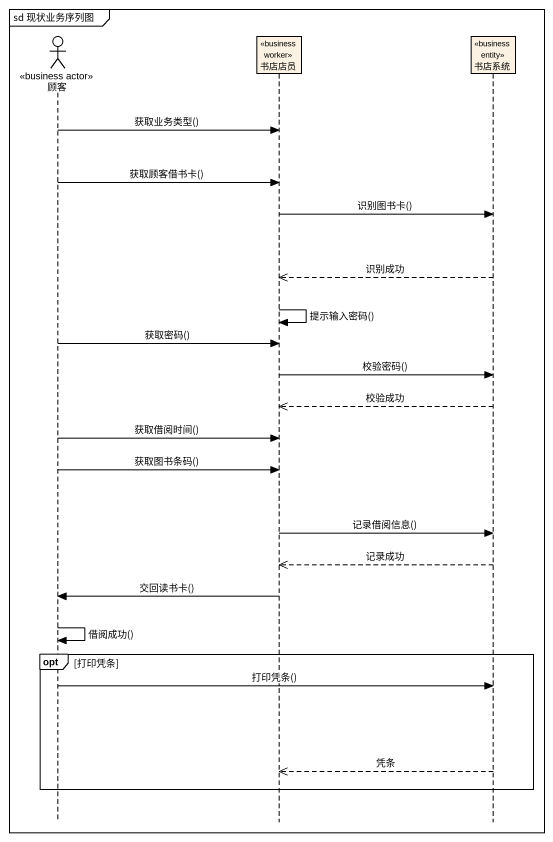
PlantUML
@startuml
mainframe sd 现状业务序列图
hide footbox
actor 顾客 <<business actor>>
participant 书店店员 <<business worker>>
participant 书店系统 <<business entity>>

顾客 -> 书店店员 : 获取业务类型()
顾客 -> 书店店员 : 获取顾客借书卡()
书店店员 -> 书店系统 : 识别图书卡()
书店系统 -->> 书店店员 : 识别成功
书店店员 -> 书店店员 : 提示输入密码()
顾客 -> 书店店员 : 获取密码()
书店店员 -> 书店系统 : 校验密码()
书店系统 -->> 书店店员 : 校验成功
顾客 -> 书店店员 : 获取借阅时间()
顾客 -> 书店店员 : 获取图书条码()
书店店员 -> 书店系统 : 记录借阅信息()
书店系统 -->> 书店店员 : 记录成功
书店店员 -> 顾客 : 交回读书卡()
顾客 -> 顾客 : 借阅成功()
opt 打印凭条
  顾客 -> 书店系统 : 打印凭条()
  书店系统 -->> 书店店员 : 凭条
end
@enduml
